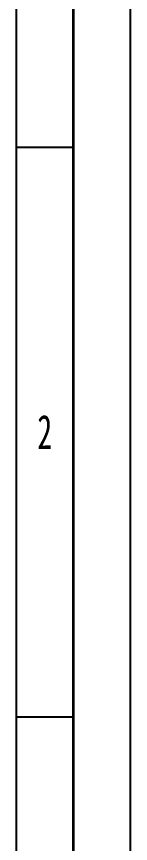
# Model space of a CAD drawing. Header units: millimetres. Extents: x 0 to 420, y -75 to 415.
# Drawn here: x 410 to 420, y 188.4 to 261 of the extents above; entities that cross this region are included whole.
import ezdxf

# ---------------------------------------------------------------- set-up
doc = ezdxf.new("R2010")
doc.units = ezdxf.units.MM
doc.layers.add('SLD-0', color=179, linetype='Continuous')
doc.layers.add('도면층1', color=4, linetype='Continuous', lineweight=35)
doc.layers.add('도면층2', color=3, linetype='Continuous', lineweight=25)
doc.styles.add('SLDTEXTSTYLE6', font='TXT', dxfattribs={"width": 0.638186})

msp = doc.modelspace()

# ---------------------------------------------------------------- linework, layer by layer
at = {"layer": 'SLD-0', "color": 7}
msp.add_line((420, 1), (420, 298), dxfattribs=at)
at = {"layer": '도면층1', "color": 7}
msp.add_line((415, 6), (415, 293), dxfattribs=at)
at = {"layer": '도면층2', "color": 7}
for p, q in [((410, 11), (410, 288)), ((410, 249.5), (415, 249.5)), ((410, 199.5), (415, 199.5))]:
    msp.add_line(p, q, dxfattribs=at)

# ---------------------------------------------------------------- texts
at = {"layer": '도면층2', "color": 7, "insert": (412.478376, 225.998203), "char_height": 3, "attachment_point": 2, "style": 'SLDTEXTSTYLE6'}
msp.add_mtext('2', dxfattribs=at)

doc.saveas('drawing.dxf')
